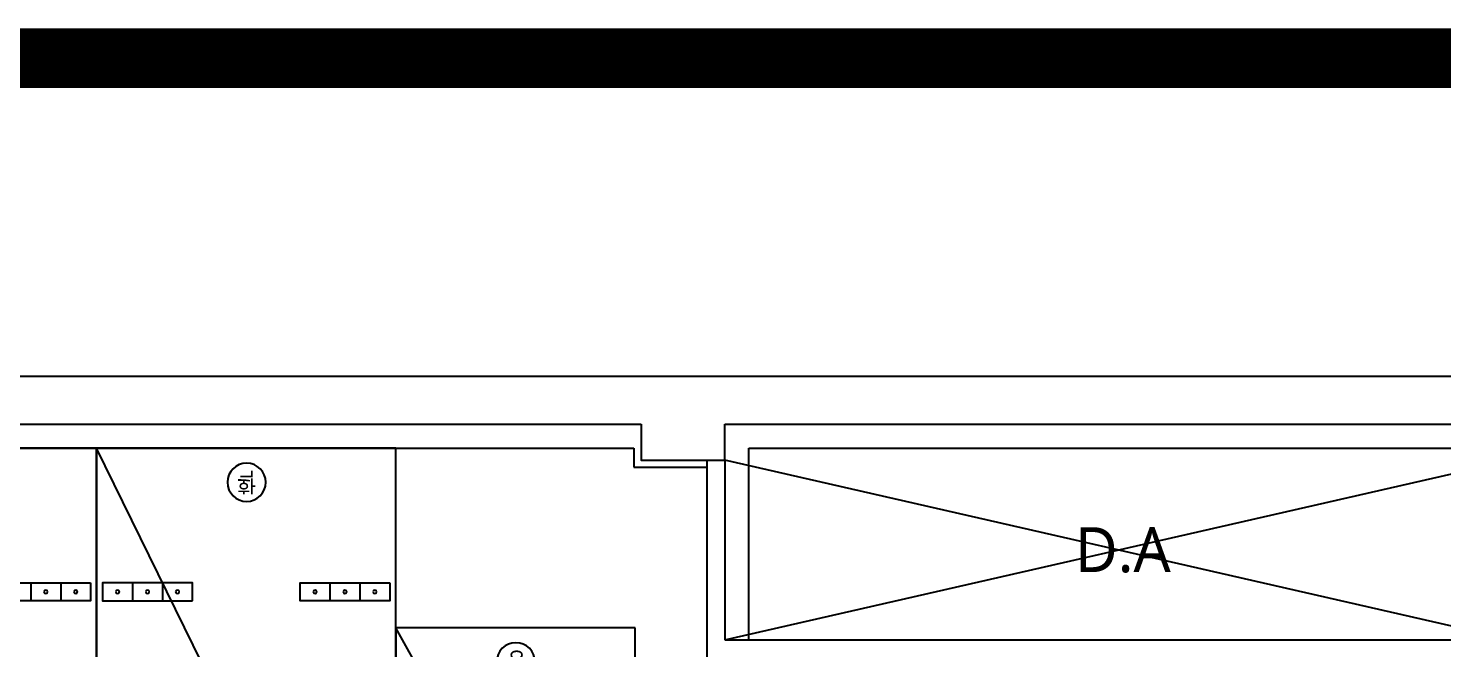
# Model space of a CAD drawing. Header units: millimetres. Extents: x -38475 to 94728, y -31127 to 90245.
# Drawn here: x 8404 to 20224, y 66820 to 72002 of the extents above; entities that cross this region are included whole.
import ezdxf
from ezdxf.enums import TextEntityAlignment as Align

# ---------------------------------------------------------------- set-up
doc = ezdxf.new("R2010")
doc.units = ezdxf.units.MM
doc.linetypes.add('HIDDEN', pattern=[9.525, 6.35, -3.175])
doc.layers.add('e-plan', color=9, linetype='Continuous')
doc.layers.add('구역', color=5, linetype='Continuous')
doc.styles.add('xr_plan$0$USUN', font='malgun_0.ttf')
doc.styles.add('xr_plan$0$신화문자', font='malgun_0.ttf', dxfattribs={"width": 0.9})

# ---------------------------------------------------------------- blocks, each defined once
blk = doc.blocks.new('xr_plan$0$확장형주차')
at = {"layer": 'e-plan', "linetype": 'Continuous'}
blk.add_line((2500, 5100), (0, 0), dxfattribs=at)
at = {"layer": 'e-plan'}
for p, q in [((0, 0), (0, 5100)), ((0, 5100), (2500, 5100)), ((2500, 5100), (2500, 0)), ((300, 1125), (300, 1275)), ((550, 1125), (550, 1275)), ((1950, 1125), (1950, 1275)), ((2200, 1125), (2200, 1275)), ((2500, 0), (0, 0))]:
    blk.add_line(p, q, dxfattribs=at)
for points in [[(800, 1275), (800, 1125), (50, 1125), (50, 1275)], [(2450, 1125), (2450, 1275), (1700, 1275), (1700, 1125)]]:
    blk.add_lwpolyline(points, close=True, dxfattribs=at)
for centre, radius in [((175, 1200), 15), ((425, 1200), 15), ((675, 1200), 15), ((1825, 1200), 15), ((2075, 1200), 15), ((2325, 1200), 15), ((1253, 285), 160)]:
    blk.add_circle(centre, radius, dxfattribs=at)
at = {"layer": 'e-plan', "style": 'xr_plan$0$신화문자', "width": 0.8}
blk.add_text('확', height=160, dxfattribs=at).set_placement((1253, 285), align=Align.MIDDLE_CENTER)
blk = doc.blocks.new('xr_plan$0$경형직각주차')
at = {"layer": 'e-plan', "linetype": 'Continuous'}
blk.add_line((2000, 3600), (0, 0), dxfattribs=at)
at = {"layer": 'e-plan'}
for p, q in [((0, 0), (0, 3600)), ((0, 3600), (2000, 3600)), ((2000, 3600), (2000, 0)), ((300, 1125), (300, 1275)), ((550, 1125), (550, 1275)), ((1450, 1125), (1450, 1275)), ((1700, 1125), (1700, 1275)), ((2000, 0), (0, 0))]:
    blk.add_line(p, q, dxfattribs=at)
for points in [[(800, 1275), (800, 1125), (50, 1125), (50, 1275)], [(1950, 1125), (1950, 1275), (1200, 1275), (1200, 1125)]]:
    blk.add_lwpolyline(points, close=True, dxfattribs=at)
for centre, radius in [((175, 1200), 15), ((425, 1200), 15), ((675, 1200), 15), ((1325, 1200), 15), ((1575, 1200), 15), ((1825, 1200), 15), ((1003, 285), 160)]:
    blk.add_circle(centre, radius, dxfattribs=at)
at = {"layer": 'e-plan', "style": 'xr_plan$0$신화문자', "width": 0.8}
blk.add_text('경', height=160, dxfattribs=at).set_placement((1003, 285), align=Align.MIDDLE_CENTER)
blk = doc.blocks.new('Xref-지하2층')
at = {"layer": 'e-plan', "linetype": 'Continuous'}
for p, q in [((-14450, 81000), (96100, 81000)), ((17750, 80600), (24050, 80600)), ((9860, 80400), (16990, 80400)), ((16990, 80400), (16990, 80240)), ((17600, 80300), (17600, 72100)), ((17750, 80300), (17750, 78800)), ((16990, 80240), (17600, 80240)), ((17750, 78800), (24325, 78800))]:
    blk.add_line(p, q, dxfattribs=at)
at = {"layer": 'e-plan'}
for p, q in [((17950, 80400), (23850, 80400)), ((17950, 78800), (17950, 80400)), ((24325, 78800), (17750, 80300)), ((17750, 78800), (24325, 80300))]:
    blk.add_line(p, q, dxfattribs=at)
for points in [[(400, 80600), (9020, 80600), (9020, 80200), (9800, 80200), (9800, 80600), (17050, 80600)], [(17050, 80600), (17050, 80300), (17750, 80300), (17750, 80600)]]:
    blk.add_lwpolyline(points, dxfattribs=at)
at = {"layer": 'e-plan', "linetype": 'Continuous', "xscale": -1, "rotation": 180}
for name, p in [('xr_plan$0$확장형주차', (10000, 80400)), ('xr_plan$0$확장형주차', (12500, 80400)), ('xr_plan$0$경형직각주차', (15000, 78900))]:
    blk.add_blockref(name, p, dxfattribs=at)
at = {"layer": 'e-plan', "style": 'xr_plan$0$USUN'}
blk.add_text('D.A', height=375, dxfattribs=at).set_placement((21077, 79552), align=Align.MIDDLE_CENTER)
blk = doc.blocks.new('A$C61602750')
at = {"layer": 'e-plan'}
blk.add_blockref('Xref-지하2층', (-3525, -11905), dxfattribs=at)

msp = doc.modelspace()

# ---------------------------------------------------------------- linework, layer by layer
at = {"layer": '구역', "color": 7, "linetype": 'HIDDEN', "ltscale": 2, "const_width": 500}
msp.add_lwpolyline([(-21020, 71752), (-21020, 47998), (-10975, 47998), (-10975, 45891), (54848, 45891), (54848, 71752)], close=True, dxfattribs=at)

# ---------------------------------------------------------------- block references
at = {"layer": 'e-plan'}
msp.add_blockref('A$C61602750', (0, 0), dxfattribs=at)

doc.saveas('drawing.dxf')
